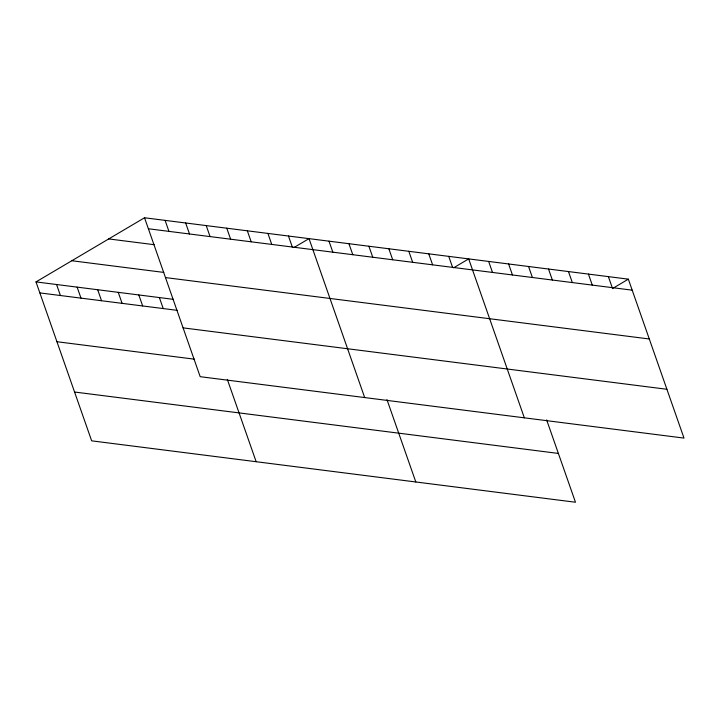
<?xml version="1.0" encoding="UTF-8"?>
<svg xmlns="http://www.w3.org/2000/svg" width="720" height="720" viewBox="0 0 720 720"><rect width="100%" height="100%" fill="white"/><g stroke="black" fill="none" stroke-linecap="round" stroke-linejoin="round"><path stroke-width="1.08" d="M546.633 419.895L575.469 502.236L91.656 440.838L36 281.907L144.531 217.764L628.344 279.162L684 438.093L200.187 376.686L144.531 217.764M293.949 247.554L309.024 238.635L364.68 397.566M453.609 267.813L468.684 258.903L524.34 417.834M612.324 288.639L628.344 279.162M148.383 228.762L632.196 290.169M108.711 238.923L154.17 244.692M71.811 260.739L163.8 272.412M165.474 277.578L649.296 338.985M36 281.907L173.439 299.349M39.852 292.905L177.291 310.356M183.087 327.87L666.909 389.277M56.952 341.721L194.391 359.172M74.565 392.022L558.378 453.429M608.382 276.633L612.243 287.64M588.429 274.095L592.281 285.102M568.467 271.566L572.328 282.573M548.514 269.037L552.366 280.035M528.552 266.499L532.413 277.506M508.599 263.97L512.451 274.968M488.646 261.432L492.498 272.439M448.731 256.365L452.583 267.372M428.769 253.836L432.621 264.843M408.816 251.298L412.668 262.305M388.854 248.769L392.706 259.776M368.901 246.24L372.753 257.238M348.939 243.702L352.791 254.709M386.973 399.627L415.809 481.977M328.986 241.173L332.838 252.171M288.459 236.025L292.32 247.032M267.903 233.415L271.755 244.422M247.338 230.805L251.19 241.812M226.773 228.195L230.634 239.202M206.217 225.585L210.069 236.592M185.652 222.975L189.504 233.982M227.313 379.368L256.158 461.709M165.087 220.365L168.948 231.372M159.372 297.567L163.224 308.565M138.807 294.957L142.668 305.955M118.251 292.347L122.103 303.345M97.686 289.737L101.538 300.735M77.121 287.127L80.982 298.125M56.565 284.517L60.417 295.515"/></g></svg>
